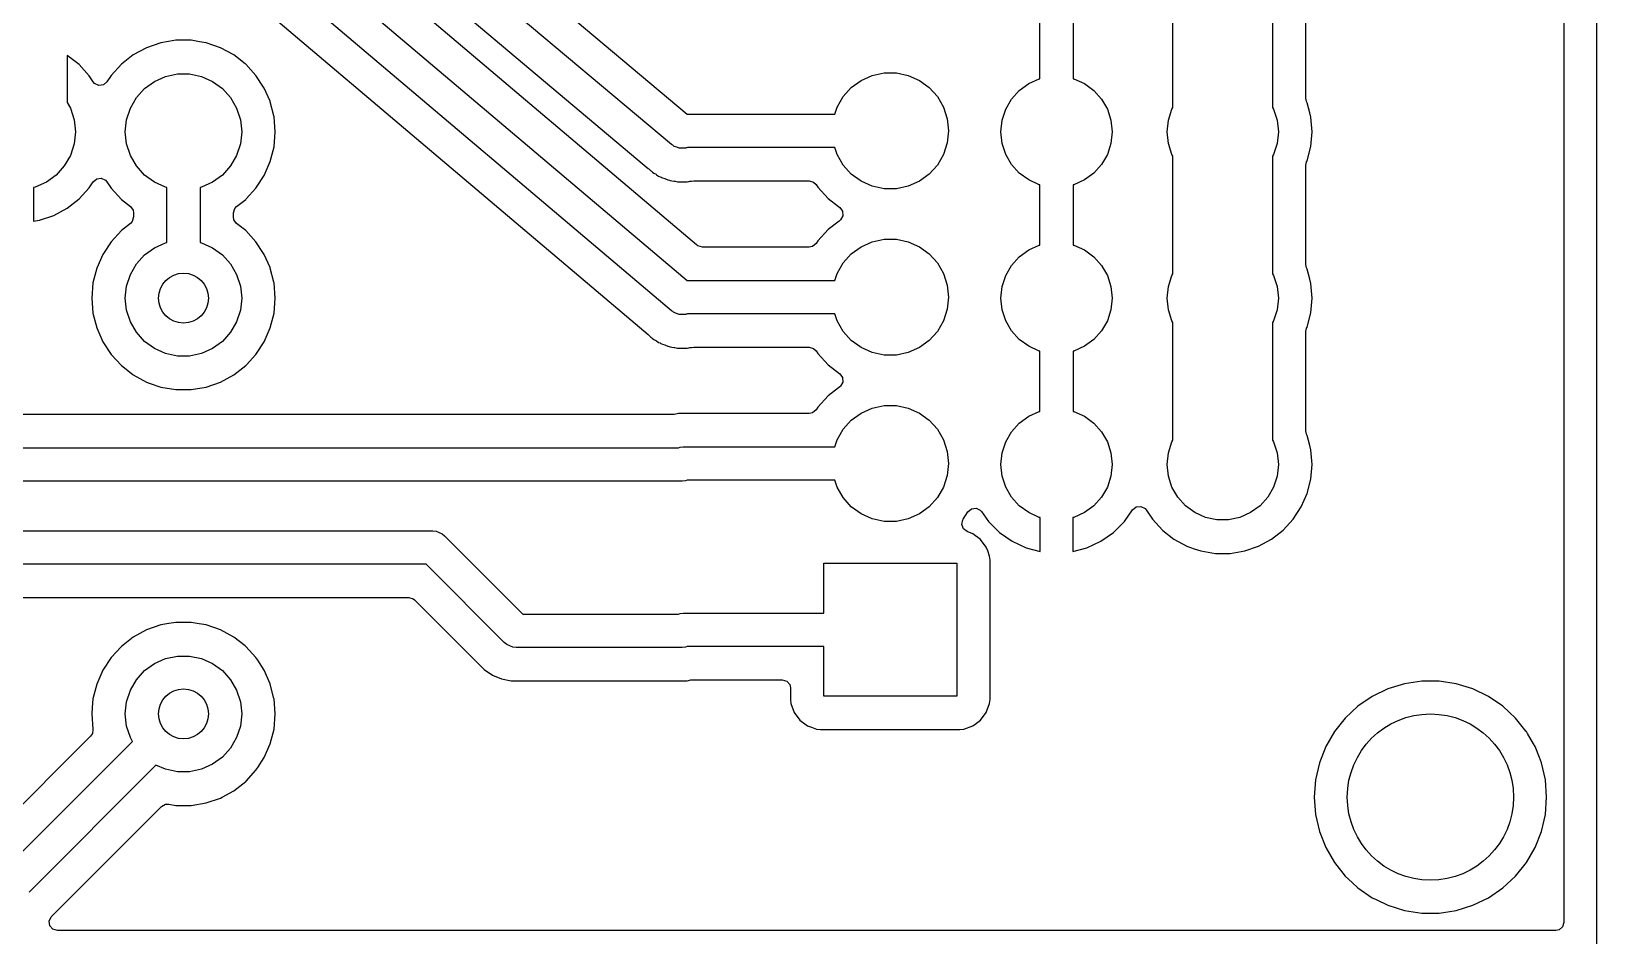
# Model space of a CAD drawing. Extents: x 118.1 to 188.6, y -116.2 to -61.6.
# Drawn here: x 164.68 to 188.59, y -92.29 to -78.48 of the extents above; entities that cross this region are included whole.
import ezdxf

# ---------------------------------------------------------------- set-up
doc = ezdxf.new("R2010")
doc.units = 0
doc.layers.add('BLACK', color=7, linetype='CONTINUOUS')

msp = doc.modelspace()

# ---------------------------------------------------------------- linework, layer by layer
at = {"layer": 'BLACK', "linetype": 'CONTINUOUS'}
for p, q in [((188.5925, -92.71), (188.5925, -61.595)), ((188.092, -62.2215), (188.092, -92.0835)), ((158.910871, -66.480511), (174.697167, -79.741)), ((174.459129, -80.204489), (158.654975, -66.929)), ((158.276569, -68.3861), (174.697815, -82.281)), ((174.458431, -82.7439), (158.019458, -68.834)), ((157.86842, -69.37231), (174.032963, -83.05)), ((161.038792, -69.5955), (174.041172, -80.5175)), ((174.839146, -81.734477), (161.093067, -70.103179)), ((182.118, -79.639135), (182.118, -77.840864)), ((183.642, -77.840864), (183.642, -79.639135)), ((184.1505, -79.498113), (184.1505, -77.981886)), ((180.086, -79.19976), (180.086, -78.280239)), ((180.594, -78.280239), (180.594, -79.19976)), ((166.658253, -78.650621), (166.439209, -78.725818)), ((166.65826, -78.650619), (166.658253, -78.650621)), ((166.772377, -78.631576), (166.65826, -78.650619)), ((166.8867, -78.6125), (166.772377, -78.631576)), ((167.1183, -78.6125), (166.8867, -78.6125)), ((167.248617, -78.634246), (167.1183, -78.6125)), ((167.346739, -78.650619), (167.248617, -78.634246)), ((167.346746, -78.650621), (167.346739, -78.650619)), ((167.56579, -78.725818), (167.346746, -78.650621)), ((165.224813, -78.84319), (165.2245, -78.84302)), ((165.2245, -78.84302), (165.2245, -79.561562)), ((165.224814, -78.843191), (165.224813, -78.84319)), ((165.406468, -78.984578), (165.224814, -78.843191)), ((166.235519, -78.83605), (166.052748, -78.978307)), ((166.23552, -78.836049), (166.235519, -78.83605)), ((166.439207, -78.725819), (166.23552, -78.836049)), ((166.439209, -78.725818), (166.439207, -78.725819)), ((167.565792, -78.725819), (167.56579, -78.725818)), ((167.769479, -78.836049), (167.565792, -78.725819)), ((167.76948, -78.83605), (167.769479, -78.836049)), ((167.944001, -78.971886), (167.76948, -78.83605)), ((165.406473, -78.984582), (165.406468, -78.984578)), ((165.562372, -79.153934), (165.406473, -78.984582)), ((165.621939, -79.245109), (165.562372, -79.153934)), ((165.895897, -79.148693), (165.832905, -79.24511)), ((166.052748, -78.978307), (165.895897, -79.148693)), ((166.727784, -79.164511), (166.909574, -79.12587)), ((166.909574, -79.12587), (167.095426, -79.12587)), ((167.095426, -79.12587), (167.277216, -79.164511)), ((167.952251, -78.978307), (167.944001, -78.971886)), ((168.109104, -79.148695), (167.952251, -78.978307)), ((168.225929, -79.32751), (168.109104, -79.148695)), ((177.3555, -79.225103), (177.525284, -79.149511)), ((177.525284, -79.149511), (177.707074, -79.11087)), ((177.707074, -79.11087), (177.892926, -79.11087)), ((177.892926, -79.11087), (178.074716, -79.149511)), ((178.074716, -79.149511), (178.2445, -79.225103)), ((165.644196, -79.270795), (165.621939, -79.245109)), ((165.708553, -79.300773), (165.644196, -79.270795)), ((165.778901, -79.291198), (165.708553, -79.300773)), ((165.832905, -79.24511), (165.778901, -79.291198)), ((166.283284, -79.487459), (166.407643, -79.349344)), ((166.407643, -79.349344), (166.558, -79.240103)), ((166.558, -79.240103), (166.727784, -79.164511)), ((167.277216, -79.164511), (167.447, -79.240103)), ((167.447, -79.240103), (167.597357, -79.349344)), ((167.597357, -79.349344), (167.721716, -79.487459)), ((168.235777, -79.342584), (168.225929, -79.32751)), ((168.324159, -79.544075), (168.235777, -79.342584)), ((177.080784, -79.472459), (177.205143, -79.334344)), ((177.205143, -79.334344), (177.3555, -79.225103)), ((178.2445, -79.225103), (178.394857, -79.334344)), ((178.394857, -79.334344), (178.519216, -79.472459)), ((179.652336, -79.510383), (179.771239, -79.378327)), ((179.771239, -79.378327), (179.915, -79.273878)), ((179.915, -79.273878), (180.077336, -79.201602)), ((180.077336, -79.201602), (180.086, -79.19976)), ((180.594, -79.19976), (180.602664, -79.201602)), ((180.602664, -79.201602), (180.765, -79.273878)), ((180.765, -79.273878), (180.908761, -79.378327)), ((180.908761, -79.378327), (181.027664, -79.510383)), ((165.2245, -79.561562), (165.274642, -79.648411)), ((166.190358, -79.648411), (166.283284, -79.487459)), ((167.721716, -79.487459), (167.814642, -79.648411)), ((168.328808, -79.554673), (168.324159, -79.544075)), ((168.328811, -79.55468), (168.328808, -79.554673)), ((168.382276, -79.76581), (168.328811, -79.55468)), ((176.952901, -79.741), (176.987858, -79.633411)), ((176.987858, -79.633411), (177.080784, -79.472459)), ((178.519216, -79.472459), (178.612142, -79.633411)), ((178.612142, -79.633411), (178.669573, -79.810167)), ((179.563486, -79.664274), (179.652336, -79.510383)), ((181.027664, -79.510383), (181.116514, -79.664274)), ((184.161112, -79.548725), (184.1505, -79.498113)), ((184.169294, -79.56738), (184.161112, -79.548725)), ((184.169297, -79.567387), (184.169294, -79.56738)), ((184.207894, -79.719805), (184.169297, -79.567387)), ((165.274642, -79.648411), (165.332073, -79.825167)), ((165.332073, -79.825167), (165.3515, -80.01)), ((166.1135, -80.01), (166.132927, -79.825167)), ((166.132927, -79.825167), (166.190358, -79.648411)), ((167.814642, -79.648411), (167.872073, -79.825167)), ((167.872073, -79.825167), (167.8915, -80.01)), ((168.385665, -79.779191), (168.382276, -79.76581)), ((168.40479, -80.01), (168.385665, -79.779191)), ((174.697167, -79.741), (176.952901, -79.741)), ((178.669573, -79.810167), (178.689, -79.995)), ((179.49, -80.01), (179.508575, -79.833275)), ((179.508575, -79.833275), (179.563486, -79.664274)), ((181.116514, -79.664274), (181.171425, -79.833275)), ((181.171425, -79.833275), (181.19, -80.01)), ((182.03, -80.01), (182.048575, -79.833275)), ((182.048575, -79.833275), (182.103486, -79.664274)), ((182.103486, -79.664274), (182.118, -79.639135)), ((183.642, -79.639135), (183.656514, -79.664274)), ((183.656514, -79.664274), (183.711425, -79.833275)), ((183.711425, -79.833275), (183.73, -80.01)), ((184.224564, -79.785632), (184.207894, -79.719805)), ((184.243156, -80.01), (184.224564, -79.785632)), ((165.3515, -80.01), (165.332073, -80.194833)), ((166.132927, -80.194833), (166.1135, -80.01)), ((167.8915, -80.01), (167.872073, -80.194833)), ((168.385665, -80.240809), (168.40479, -80.01)), ((178.689, -79.995), (178.669573, -80.179833)), ((179.508575, -80.186725), (179.49, -80.01)), ((181.19, -80.01), (181.171425, -80.186725)), ((182.048575, -80.186725), (182.03, -80.01)), ((183.73, -80.01), (183.711425, -80.186725)), ((184.224564, -80.234368), (184.243156, -80.01)), ((165.332073, -80.194833), (165.274642, -80.371589)), ((166.190358, -80.371589), (166.132927, -80.194833)), ((167.872073, -80.194833), (167.814642, -80.371589)), ((168.32881, -80.465323), (168.385665, -80.240809)), ((174.476749, -80.216556), (174.459129, -80.204489)), ((174.481386, -80.221193), (174.476749, -80.216556)), ((174.486785, -80.223429), (174.481386, -80.221193)), ((174.500211, -80.232624), (174.486785, -80.223429)), ((174.537156, -80.244293), (174.500211, -80.232624)), ((174.572947, -80.259119), (174.537156, -80.244293)), ((174.58409, -80.259119), (174.572947, -80.259119)), ((174.594715, -80.262475), (174.58409, -80.259119)), ((174.633311, -80.259119), (174.594715, -80.262475)), ((174.672053, -80.259119), (174.633311, -80.259119)), ((174.682346, -80.254855), (174.672053, -80.259119)), ((174.693447, -80.25389), (174.682346, -80.254855)), ((174.702853, -80.249), (174.693447, -80.25389)), ((176.952901, -80.249), (174.702853, -80.249)), ((176.987858, -80.356589), (176.952901, -80.249)), ((178.669573, -80.179833), (178.612142, -80.356589)), ((179.563486, -80.355726), (179.508575, -80.186725)), ((181.171425, -80.186725), (181.116514, -80.355726)), ((182.103486, -80.355726), (182.048575, -80.186725)), ((183.711425, -80.186725), (183.656514, -80.355726)), ((184.169296, -80.452616), (184.224564, -80.234368)), ((165.181716, -80.532541), (165.057357, -80.670656)), ((165.274642, -80.371589), (165.181716, -80.532541)), ((166.283284, -80.532541), (166.190358, -80.371589)), ((166.407643, -80.670656), (166.283284, -80.532541)), ((167.721716, -80.532541), (167.597357, -80.670656)), ((167.814642, -80.371589), (167.721716, -80.532541)), ((168.235777, -80.677416), (168.32881, -80.465323)), ((174.041172, -80.5175), (174.10255, -80.569057)), ((174.10255, -80.569057), (174.110592, -80.57643)), ((174.110592, -80.57643), (174.136435, -80.602273)), ((177.080784, -80.517541), (176.987858, -80.356589)), ((177.205143, -80.655656), (177.080784, -80.517541)), ((178.519216, -80.517541), (178.394857, -80.655656)), ((178.612142, -80.356589), (178.519216, -80.517541)), ((179.652336, -80.509617), (179.563486, -80.355726)), ((179.771239, -80.641673), (179.652336, -80.509617)), ((181.027664, -80.509617), (180.908761, -80.641673)), ((181.116514, -80.355726), (181.027664, -80.509617)), ((182.118, -80.380864), (182.103486, -80.355726)), ((182.118, -82.179135), (182.118, -80.380864)), ((183.656514, -80.355726), (183.642, -80.380864)), ((183.642, -80.380864), (183.642, -82.179135)), ((184.1505, -80.521886), (184.161114, -80.47127)), ((184.1505, -82.038113), (184.1505, -80.521886)), ((184.161114, -80.47127), (184.169294, -80.452622)), ((184.169294, -80.452622), (184.169296, -80.452616)), ((164.907, -80.779897), (164.737216, -80.855489)), ((165.057357, -80.670656), (164.907, -80.779897)), ((165.562368, -80.866069), (165.621938, -80.77489)), ((165.621938, -80.77489), (165.675942, -80.728802)), ((165.675942, -80.728802), (165.74629, -80.719226)), ((165.74629, -80.719226), (165.810647, -80.749203)), ((165.810647, -80.749203), (165.832905, -80.774889)), ((165.832905, -80.774889), (165.895897, -80.871306)), ((166.558, -80.779897), (166.407643, -80.670656)), ((166.727784, -80.855489), (166.558, -80.779897)), ((167.447, -80.779897), (167.277216, -80.855489)), ((167.597357, -80.670656), (167.447, -80.779897)), ((168.118904, -80.856304), (168.235777, -80.677416)), ((174.136435, -80.602273), (174.145004, -80.607998)), ((174.145004, -80.607998), (174.158347, -80.616914)), ((174.158347, -80.616914), (174.169388, -80.625201)), ((174.169388, -80.625201), (174.189568, -80.642152)), ((174.189568, -80.642152), (174.189572, -80.642156)), ((174.189572, -80.642156), (174.221607, -80.659752)), ((174.221607, -80.659752), (174.230944, -80.66542)), ((174.230944, -80.66542), (174.261321, -80.685718)), ((174.261321, -80.685718), (174.285672, -80.695804)), ((174.285672, -80.695804), (174.298108, -80.701773)), ((174.298108, -80.701773), (174.306807, -80.706552)), ((174.306807, -80.706552), (174.321211, -80.714465)), ((174.321211, -80.714465), (174.321216, -80.714467)), ((174.321216, -80.714467), (174.356064, -80.725474)), ((174.356064, -80.725474), (174.366312, -80.729207)), ((174.366312, -80.729207), (174.400087, -80.743197)), ((174.400087, -80.743197), (174.425943, -80.748339)), ((174.425943, -80.748339), (174.439294, -80.751765)), ((174.439294, -80.751765), (174.46444, -80.759708)), ((174.46444, -80.759708), (174.500757, -80.763704)), ((174.500757, -80.763704), (174.511556, -80.765368)), ((174.511556, -80.765368), (174.5474, -80.772499)), ((174.5474, -80.772499), (174.573749, -80.772499)), ((174.573749, -80.772499), (174.587532, -80.773255)), ((174.587532, -80.773255), (174.590956, -80.773631)), ((174.590956, -80.773631), (174.613738, -80.776139)), ((174.613738, -80.776139), (174.613741, -80.776138)), ((174.613741, -80.776138), (174.613744, -80.776139)), ((174.613744, -80.776139), (174.650146, -80.772973)), ((174.650146, -80.772973), (174.661063, -80.772499)), ((174.661063, -80.772499), (174.697595, -80.772499)), ((174.697595, -80.772499), (174.6976, -80.772499)), ((174.6976, -80.772499), (174.723455, -80.767355)), ((174.723455, -80.767355), (174.737094, -80.765411)), ((174.737094, -80.765411), (174.763372, -80.763127)), ((174.763372, -80.763127), (174.764302, -80.762856)), ((174.764302, -80.762856), (174.765474, -80.762516)), ((174.765474, -80.762516), (174.80067, -80.7575)), ((174.80067, -80.7575), (176.560656, -80.7575)), ((176.560656, -80.7575), (176.628777, -80.777502)), ((176.628777, -80.777502), (176.666139, -80.814584)), ((176.666139, -80.814584), (176.693397, -80.856306)), ((177.3555, -80.764897), (177.205143, -80.655656)), ((177.525284, -80.840489), (177.3555, -80.764897)), ((178.2445, -80.764897), (178.074716, -80.840489)), ((178.394857, -80.655656), (178.2445, -80.764897)), ((179.915, -80.746122), (179.771239, -80.641673)), ((180.077336, -80.818398), (179.915, -80.746122)), ((180.086, -80.820239), (180.077336, -80.818398)), ((180.086, -81.73976), (180.086, -80.820239)), ((180.602664, -80.818398), (180.594, -80.820239)), ((180.594, -80.820239), (180.594, -81.73976)), ((180.765, -80.746122), (180.602664, -80.818398)), ((180.908761, -80.641673), (180.765, -80.746122)), ((164.737216, -80.855489), (164.7125, -80.860742)), ((164.7125, -80.860742), (164.7125, -81.376486)), ((165.224814, -81.176808), (165.406468, -81.035421)), ((165.406468, -81.035421), (165.406473, -81.035417)), ((165.406473, -81.035417), (165.562368, -80.866069)), ((165.895897, -80.871306), (166.052748, -81.041692)), ((166.052748, -81.041692), (166.052752, -81.041695)), ((166.052752, -81.041695), (166.052755, -81.041698)), ((166.052755, -81.041698), (166.191392, -81.149604)), ((166.7485, -80.859892), (166.727784, -80.855489)), ((166.7485, -81.700107), (166.7485, -80.859892)), ((167.277216, -80.855489), (167.2565, -80.859892)), ((167.2565, -80.859892), (167.2565, -81.700107)), ((167.813605, -81.149605), (167.952245, -81.041698)), ((167.952245, -81.041698), (167.958024, -81.035421)), ((167.958024, -81.035421), (168.109104, -80.871304)), ((168.109104, -80.871304), (168.118904, -80.856304)), ((176.693397, -80.856306), (176.850248, -81.026692)), ((176.850248, -81.026692), (176.850253, -81.026696)), ((176.850253, -81.026696), (176.850255, -81.026698)), ((176.850255, -81.026698), (177.008162, -81.149602)), ((177.707074, -80.87913), (177.525284, -80.840489)), ((177.892926, -80.87913), (177.707074, -80.87913)), ((178.074716, -80.840489), (177.892926, -80.87913)), ((164.804652, -81.361109), (165.022364, -81.286369)), ((165.022364, -81.286369), (165.022366, -81.286368)), ((165.022366, -81.286368), (165.224813, -81.176809)), ((165.224813, -81.176809), (165.224814, -81.176808)), ((166.191392, -81.149604), (166.232862, -81.207227)), ((166.24, -81.310965), (166.219998, -81.379086)), ((166.232862, -81.207227), (166.24, -81.249034)), ((166.24, -81.249034), (166.24, -81.310965)), ((167.765, -81.249034), (167.785002, -81.180913)), ((167.765, -81.310965), (167.765, -81.249034)), ((167.772138, -81.352771), (167.765, -81.310965)), ((167.785002, -81.180913), (167.813605, -81.149605)), ((177.008162, -81.149602), (177.028675, -81.165568)), ((177.028675, -81.165568), (177.070146, -81.223194)), ((177.073879, -81.294092), (177.03869, -81.355754)), ((177.070146, -81.223194), (177.073879, -81.294092)), ((164.7125, -81.376486), (164.804645, -81.361111)), ((164.804645, -81.361111), (164.804652, -81.361109)), ((166.052749, -81.518306), (165.895895, -81.688695)), ((166.052754, -81.518301), (166.052749, -81.518306)), ((166.191391, -81.410396), (166.052754, -81.518301)), ((166.219998, -81.379086), (166.191391, -81.410396)), ((167.813609, -81.410396), (167.772138, -81.352771)), ((167.952245, -81.518301), (167.813609, -81.410396)), ((167.95225, -81.518306), (167.952245, -81.518301)), ((168.109104, -81.688695), (167.95225, -81.518306)), ((176.850248, -81.503307), (176.693397, -81.673693)), ((177.017091, -81.373448), (176.850248, -81.503307)), ((177.028676, -81.36443), (177.017091, -81.373448)), ((177.03869, -81.355754), (177.028676, -81.36443)), ((165.895895, -81.688695), (165.769222, -81.882584)), ((166.407643, -81.889344), (166.558, -81.780103)), ((166.558, -81.780103), (166.727784, -81.704511)), ((166.727784, -81.704511), (166.7485, -81.700107)), ((167.2565, -81.700107), (167.277216, -81.704511)), ((167.277216, -81.704511), (167.447, -81.780103)), ((167.447, -81.780103), (167.597357, -81.889344)), ((168.225929, -81.86751), (168.109104, -81.688695)), ((174.848849, -81.742687), (174.839146, -81.734477)), ((174.862117, -81.752498), (174.848849, -81.742687)), ((174.930238, -81.7725), (174.862117, -81.752498)), ((176.560656, -81.7725), (174.930238, -81.7725)), ((176.612135, -81.761504), (176.560656, -81.7725)), ((176.666139, -81.715416), (176.612135, -81.761504)), ((176.693397, -81.673693), (176.666139, -81.715416)), ((177.205143, -81.874344), (177.3555, -81.765103)), ((177.3555, -81.765103), (177.525284, -81.689511)), ((177.525284, -81.689511), (177.707074, -81.65087)), ((177.707074, -81.65087), (177.892926, -81.65087)), ((177.892926, -81.65087), (178.074716, -81.689511)), ((178.074716, -81.689511), (178.2445, -81.765103)), ((178.2445, -81.765103), (178.394857, -81.874344)), ((179.915, -81.813878), (180.077336, -81.741602)), ((180.077336, -81.741602), (180.086, -81.73976)), ((180.594, -81.73976), (180.602664, -81.741602)), ((180.602664, -81.741602), (180.765, -81.813878)), ((165.769222, -81.882584), (165.676191, -82.094673)), ((166.190358, -82.188411), (166.283284, -82.027459)), ((166.283284, -82.027459), (166.407643, -81.889344)), ((167.597357, -81.889344), (167.721716, -82.027459)), ((167.721716, -82.027459), (167.814642, -82.188411)), ((168.235777, -81.882584), (168.225929, -81.86751)), ((168.324159, -82.084075), (168.235777, -81.882584)), ((176.987858, -82.173411), (177.080784, -82.012459)), ((177.080784, -82.012459), (177.205143, -81.874344)), ((178.394857, -81.874344), (178.519216, -82.012459)), ((178.519216, -82.012459), (178.612142, -82.173411)), ((179.652336, -82.050383), (179.771239, -81.918327)), ((179.771239, -81.918327), (179.915, -81.813878)), ((180.765, -81.813878), (180.908761, -81.918327)), ((180.908761, -81.918327), (181.027664, -82.050383)), ((165.676188, -82.09468), (165.619337, -82.319178)), ((165.676191, -82.094673), (165.676188, -82.09468)), ((166.132927, -82.365167), (166.190358, -82.188411)), ((167.814642, -82.188411), (167.872073, -82.365167)), ((168.328808, -82.094673), (168.324159, -82.084075)), ((168.328811, -82.09468), (168.328808, -82.094673)), ((168.382276, -82.30581), (168.328811, -82.09468)), ((176.952901, -82.281), (176.987858, -82.173411)), ((178.612142, -82.173411), (178.669573, -82.350167)), ((179.508575, -82.373275), (179.563486, -82.204274)), ((179.563486, -82.204274), (179.652336, -82.050383)), ((181.027664, -82.050383), (181.116514, -82.204274)), ((181.116514, -82.204274), (181.171425, -82.373275)), ((182.048575, -82.373275), (182.103486, -82.204274)), ((182.103486, -82.204274), (182.118, -82.179135)), ((183.642, -82.179135), (183.656514, -82.204274)), ((183.656514, -82.204274), (183.711425, -82.373275)), ((184.161112, -82.088725), (184.1505, -82.038113)), ((184.169294, -82.10738), (184.161112, -82.088725)), ((184.169297, -82.107387), (184.169294, -82.10738)), ((184.207894, -82.259805), (184.169297, -82.107387)), ((184.224564, -82.325632), (184.207894, -82.259805)), ((165.619335, -82.319187), (165.60021, -82.55)), ((165.619337, -82.319178), (165.619335, -82.319187)), ((166.1135, -82.55), (166.132927, -82.365167)), ((167.872073, -82.365167), (167.8915, -82.55)), ((168.385665, -82.319191), (168.382276, -82.30581)), ((168.40479, -82.55), (168.385665, -82.319191)), ((174.697815, -82.281), (176.952901, -82.281)), ((178.669573, -82.350167), (178.689, -82.535)), ((179.49, -82.55), (179.508575, -82.373275)), ((181.171425, -82.373275), (181.19, -82.55)), ((182.03, -82.55), (182.048575, -82.373275)), ((183.711425, -82.373275), (183.73, -82.55)), ((184.243156, -82.55), (184.224564, -82.325632)), ((165.60021, -82.55), (165.619335, -82.780812)), ((166.132927, -82.734833), (166.1135, -82.55)), ((166.190358, -82.911589), (166.132927, -82.734833)), ((167.872073, -82.734833), (167.814642, -82.911589)), ((167.8915, -82.55), (167.872073, -82.734833)), ((168.385665, -82.780809), (168.40479, -82.55)), ((174.476704, -82.756511), (174.458431, -82.7439)), ((178.669573, -82.719833), (178.612142, -82.896589)), ((178.689, -82.535), (178.669573, -82.719833)), ((179.508575, -82.726725), (179.49, -82.55)), ((179.563486, -82.895726), (179.508575, -82.726725)), ((181.171425, -82.726725), (181.116514, -82.895726)), ((181.19, -82.55), (181.171425, -82.726725)), ((182.048575, -82.726725), (182.03, -82.55)), ((182.103486, -82.895726), (182.048575, -82.726725)), ((183.711425, -82.726725), (183.656514, -82.895726)), ((183.73, -82.55), (183.711425, -82.726725)), ((184.224564, -82.774368), (184.243156, -82.55)), ((165.619335, -82.780812), (165.619337, -82.780821)), ((165.619337, -82.780821), (165.676188, -83.005319)), ((166.283284, -83.072541), (166.190358, -82.911589)), ((167.814642, -82.911589), (167.721716, -83.072541)), ((168.32881, -83.005323), (168.385665, -82.780809)), ((174.481386, -82.761193), (174.476704, -82.756511)), ((174.486643, -82.76337), (174.481386, -82.761193)), ((174.499412, -82.772183), (174.486643, -82.76337)), ((174.536743, -82.784123), (174.499412, -82.772183)), ((174.572947, -82.799119), (174.536743, -82.784123)), ((174.58363, -82.799119), (174.572947, -82.799119)), ((174.593807, -82.802374), (174.58363, -82.799119)), ((174.632868, -82.799119), (174.593807, -82.802374)), ((174.672053, -82.799119), (174.632868, -82.799119)), ((174.681921, -82.795031), (174.672053, -82.799119)), ((174.69257, -82.794144), (174.681921, -82.795031)), ((174.702552, -82.789), (174.69257, -82.794144)), ((176.952901, -82.789), (174.702552, -82.789)), ((176.987858, -82.896589), (176.952901, -82.789)), ((177.080784, -83.057541), (176.987858, -82.896589)), ((178.612142, -82.896589), (178.519216, -83.057541)), ((179.652336, -83.049617), (179.563486, -82.895726)), ((181.116514, -82.895726), (181.027664, -83.049617)), ((182.118, -82.920864), (182.103486, -82.895726)), ((182.118, -84.719135), (182.118, -82.920864)), ((183.656514, -82.895726), (183.642, -82.920864)), ((183.642, -82.920864), (183.642, -84.719135)), ((184.169296, -82.992616), (184.224564, -82.774368)), ((165.676188, -83.005319), (165.676191, -83.005326)), ((165.676191, -83.005326), (165.769222, -83.217415)), ((165.769222, -83.217415), (165.895895, -83.411304)), ((166.407643, -83.210656), (166.283284, -83.072541)), ((166.558, -83.319897), (166.407643, -83.210656)), ((167.597357, -83.210656), (167.447, -83.319897)), ((167.721716, -83.072541), (167.597357, -83.210656)), ((168.118904, -83.396304), (168.235777, -83.217416)), ((168.235777, -83.217416), (168.32881, -83.005323)), ((174.032963, -83.05), (174.101765, -83.108217)), ((174.101765, -83.108217), (174.10946, -83.115298)), ((174.10946, -83.115298), (174.136435, -83.142273)), ((174.136435, -83.142273), (174.141194, -83.145453)), ((174.141194, -83.145453), (174.157009, -83.156019)), ((174.157009, -83.156019), (174.168404, -83.164603)), ((174.168404, -83.164603), (174.1873, -83.180593)), ((174.1873, -83.180593), (174.187301, -83.180594)), ((174.187301, -83.180594), (174.220672, -83.199081)), ((174.220672, -83.199081), (174.229615, -83.204533)), ((174.229615, -83.204533), (174.261319, -83.225717)), ((177.205143, -83.195656), (177.080784, -83.057541)), ((177.3555, -83.304897), (177.205143, -83.195656)), ((178.394857, -83.195656), (178.2445, -83.304897)), ((178.519216, -83.057541), (178.394857, -83.195656)), ((179.771239, -83.181673), (179.652336, -83.049617)), ((179.915, -83.286122), (179.771239, -83.181673)), ((180.908761, -83.181673), (180.765, -83.286122)), ((181.027664, -83.049617), (180.908761, -83.181673)), ((184.1505, -83.061886), (184.161114, -83.01127)), ((184.1505, -84.578113), (184.1505, -83.061886)), ((184.161114, -83.01127), (184.169294, -82.992622)), ((184.169294, -82.992622), (184.169296, -82.992616)), ((165.895895, -83.411304), (166.052748, -83.581692)), ((166.727784, -83.395489), (166.558, -83.319897)), ((166.909574, -83.43413), (166.727784, -83.395489)), ((167.095426, -83.43413), (166.909574, -83.43413)), ((167.277216, -83.395489), (167.095426, -83.43413)), ((167.447, -83.319897), (167.277216, -83.395489)), ((167.966054, -83.566698), (168.109104, -83.411304)), ((168.109104, -83.411304), (168.118904, -83.396304)), ((174.261319, -83.225717), (174.26132, -83.225717)), ((174.26132, -83.225717), (174.261321, -83.225718)), ((174.261321, -83.225718), (174.284191, -83.235191)), ((174.284191, -83.235191), (174.297014, -83.241373)), ((174.297014, -83.241373), (174.318684, -83.253379)), ((174.318684, -83.253379), (174.355027, -83.265002)), ((174.355027, -83.265002), (174.364841, -83.268597)), ((174.364841, -83.268597), (174.400087, -83.283197)), ((174.400087, -83.283197), (174.424363, -83.288025)), ((174.424363, -83.288025), (174.438163, -83.291593)), ((174.438163, -83.291593), (174.461734, -83.299132)), ((174.461734, -83.299132), (174.461736, -83.299132)), ((174.461736, -83.299132), (174.461745, -83.299135)), ((174.461745, -83.299135), (174.499663, -83.303446)), ((174.499663, -83.303446), (174.509975, -83.305054)), ((174.509975, -83.305054), (174.5474, -83.312499)), ((174.5474, -83.312499), (174.572155, -83.312499)), ((174.572155, -83.312499), (174.586387, -83.313305)), ((174.586387, -83.313305), (174.61098, -83.316101)), ((174.61098, -83.316101), (174.610981, -83.316102)), ((174.610981, -83.316102), (174.610981, -83.316101)), ((174.610981, -83.316101), (174.610982, -83.316102)), ((174.610982, -83.316102), (174.648999, -83.312934)), ((174.648999, -83.312934), (174.659462, -83.312499)), ((174.659462, -83.312499), (174.697598, -83.312499)), ((174.697598, -83.312499), (174.6976, -83.312499)), ((174.6976, -83.312499), (174.721875, -83.307669)), ((174.721875, -83.307669), (174.73599, -83.305684)), ((174.73599, -83.305684), (174.760663, -83.303629)), ((174.760663, -83.303629), (174.760666, -83.303628)), ((174.760666, -83.303628), (174.760667, -83.303628)), ((174.760667, -83.303628), (174.764982, -83.30239)), ((174.764982, -83.30239), (174.799743, -83.2975)), ((174.799743, -83.2975), (176.560656, -83.2975)), ((176.560656, -83.2975), (176.628777, -83.317502)), ((176.628777, -83.317502), (176.666139, -83.354584)), ((176.666139, -83.354584), (176.693397, -83.396306)), ((176.693397, -83.396306), (176.850248, -83.566692)), ((177.525284, -83.380489), (177.3555, -83.304897)), ((177.707074, -83.41913), (177.525284, -83.380489)), ((177.892926, -83.41913), (177.707074, -83.41913)), ((178.074716, -83.380489), (177.892926, -83.41913)), ((178.2445, -83.304897), (178.074716, -83.380489)), ((180.077336, -83.358398), (179.915, -83.286122)), ((180.086, -83.360239), (180.077336, -83.358398)), ((180.086, -84.27976), (180.086, -83.360239)), ((180.602664, -83.358398), (180.594, -83.360239)), ((180.594, -83.360239), (180.594, -84.27976)), ((180.765, -83.286122), (180.602664, -83.358398)), ((166.052748, -83.581692), (166.052753, -83.581696)), ((166.052753, -83.581696), (166.052755, -83.581698)), ((166.052755, -83.581698), (166.226316, -83.716786)), ((167.76948, -83.72395), (167.952245, -83.581698)), ((167.952245, -83.581698), (167.966054, -83.566698)), ((176.850248, -83.566692), (176.850253, -83.566696)), ((176.850253, -83.566696), (176.850255, -83.566698)), ((176.850255, -83.566698), (177.028675, -83.705568)), ((166.226316, -83.716786), (166.235519, -83.723949)), ((166.235519, -83.723949), (166.23552, -83.72395)), ((166.23552, -83.72395), (166.439207, -83.83418)), ((166.439207, -83.83418), (166.439209, -83.834181)), ((166.439209, -83.834181), (166.475988, -83.846807)), ((166.475988, -83.846807), (166.658258, -83.90938)), ((166.658258, -83.90938), (166.8867, -83.9475)), ((167.1183, -83.9475), (167.346742, -83.90938)), ((167.346742, -83.90938), (167.565793, -83.83418)), ((167.565793, -83.83418), (167.76948, -83.72395)), ((177.008524, -83.920116), (176.850248, -84.043307)), ((177.028676, -83.90443), (177.008524, -83.920116)), ((177.028675, -83.705568), (177.070146, -83.763194)), ((177.03869, -83.895754), (177.028676, -83.90443)), ((177.073879, -83.834092), (177.03869, -83.895754)), ((177.070146, -83.763194), (177.073879, -83.834092)), ((166.8867, -83.9475), (166.886704, -83.9475)), ((166.886704, -83.9475), (167.118296, -83.9475)), ((167.118296, -83.9475), (167.1183, -83.9475)), ((176.850248, -84.043307), (176.693397, -84.213693)), ((174.474581, -84.3275), (161.020528, -84.3275)), ((174.499162, -84.325079), (174.474581, -84.3275)), ((174.562399, -84.3125), (174.499162, -84.325079)), ((176.560656, -84.3125), (174.562399, -84.3125)), ((176.612135, -84.301504), (176.560656, -84.3125)), ((176.666139, -84.255416), (176.612135, -84.301504)), ((176.693397, -84.213693), (176.666139, -84.255416)), ((177.080784, -84.552459), (177.205143, -84.414344)), ((177.205143, -84.414344), (177.3555, -84.305103)), ((177.3555, -84.305103), (177.525284, -84.229511)), ((177.525284, -84.229511), (177.707074, -84.19087)), ((177.707074, -84.19087), (177.892926, -84.19087)), ((177.892926, -84.19087), (178.074716, -84.229511)), ((178.074716, -84.229511), (178.2445, -84.305103)), ((178.2445, -84.305103), (178.394857, -84.414344)), ((178.394857, -84.414344), (178.519216, -84.552459)), ((179.771239, -84.458327), (179.915, -84.353878)), ((179.915, -84.353878), (180.077336, -84.281602)), ((180.077336, -84.281602), (180.086, -84.27976)), ((180.594, -84.27976), (180.602664, -84.281602)), ((180.602664, -84.281602), (180.765, -84.353878)), ((180.765, -84.353878), (180.908761, -84.458327)), ((176.987858, -84.713411), (177.080784, -84.552459)), ((178.519216, -84.552459), (178.612142, -84.713411)), ((179.563486, -84.744274), (179.652336, -84.590383)), ((179.652336, -84.590383), (179.771239, -84.458327)), ((180.908761, -84.458327), (181.027664, -84.590383)), ((181.027664, -84.590383), (181.116514, -84.744274)), ((184.161112, -84.628725), (184.1505, -84.578113)), ((184.169294, -84.64738), (184.161112, -84.628725)), ((184.169297, -84.647387), (184.169294, -84.64738)), ((184.207894, -84.799805), (184.169297, -84.647387)), ((160.75771, -84.836), (174.563517, -84.836)), ((174.563517, -84.836), (174.587947, -84.825881)), ((174.587947, -84.825881), (174.6375, -84.821)), ((174.6375, -84.821), (176.952901, -84.821)), ((176.952901, -84.821), (176.987858, -84.713411)), ((178.612142, -84.713411), (178.669573, -84.890167)), ((178.669573, -84.890167), (178.689, -85.075)), ((179.508575, -84.913275), (179.563486, -84.744274)), ((181.116514, -84.744274), (181.171425, -84.913275)), ((182.048575, -84.913275), (182.103486, -84.744274)), ((182.103486, -84.744274), (182.118, -84.719135)), ((183.642, -84.719135), (183.656514, -84.744274)), ((183.656514, -84.744274), (183.711425, -84.913275)), ((184.224564, -84.865632), (184.207894, -84.799805)), ((184.243156, -85.09), (184.224564, -84.865632)), ((178.689, -85.075), (178.669573, -85.259833)), ((179.49, -85.09), (179.508575, -84.913275)), ((179.508575, -85.266725), (179.49, -85.09)), ((181.171425, -84.913275), (181.19, -85.09)), ((181.19, -85.09), (181.171425, -85.266725)), ((182.03, -85.09), (182.048575, -84.913275)), ((182.048575, -85.266725), (182.03, -85.09)), ((183.711425, -84.913275), (183.73, -85.09)), ((183.73, -85.09), (183.711425, -85.266725)), ((184.224564, -85.314368), (184.243156, -85.09)), ((174.6225, -85.344), (160.6525, -85.344)), ((174.672053, -85.339119), (174.6225, -85.344)), ((174.696483, -85.329), (174.672053, -85.339119)), ((176.952901, -85.329), (174.696483, -85.329)), ((176.987858, -85.436589), (176.952901, -85.329)), ((178.669573, -85.259833), (178.612142, -85.436589)), ((179.563486, -85.435726), (179.508575, -85.266725)), ((181.171425, -85.266725), (181.116514, -85.435726)), ((182.103486, -85.435726), (182.048575, -85.266725)), ((183.711425, -85.266725), (183.656514, -85.435726)), ((184.169296, -85.532616), (184.224564, -85.314368)), ((177.080784, -85.597541), (176.987858, -85.436589)), ((177.205143, -85.735656), (177.080784, -85.597541)), ((178.519216, -85.597541), (178.394857, -85.735656)), ((178.612142, -85.436589), (178.519216, -85.597541)), ((179.652336, -85.589617), (179.563486, -85.435726)), ((179.771239, -85.721673), (179.652336, -85.589617)), ((181.027664, -85.589617), (180.908761, -85.721673)), ((181.116514, -85.435726), (181.027664, -85.589617)), ((182.192336, -85.589617), (182.103486, -85.435726)), ((182.311239, -85.721673), (182.192336, -85.589617)), ((183.567664, -85.589617), (183.448761, -85.721673)), ((183.656514, -85.435726), (183.567664, -85.589617)), ((184.07886, -85.738791), (184.169296, -85.532616)), ((177.3555, -85.844897), (177.205143, -85.735656)), ((177.525284, -85.920489), (177.3555, -85.844897)), ((178.2445, -85.844897), (178.074716, -85.920489)), ((178.394857, -85.735656), (178.2445, -85.844897)), ((178.912509, -85.927265), (178.987162, -85.813)), ((178.987162, -85.813), (179.041163, -85.766913)), ((179.041163, -85.766913), (179.111511, -85.757338)), ((179.111511, -85.757338), (179.175868, -85.787315)), ((179.175868, -85.787315), (179.195856, -85.809646)), ((179.195856, -85.809646), (179.30189, -85.961078)), ((179.915, -85.826122), (179.771239, -85.721673)), ((180.077336, -85.898398), (179.915, -85.826122)), ((180.765, -85.826122), (180.602664, -85.898398)), ((180.908761, -85.721673), (180.765, -85.826122)), ((181.378109, -85.961078), (181.503173, -85.78247)), ((181.503173, -85.78247), (181.55863, -85.738142)), ((181.55863, -85.738142), (181.629249, -85.730833)), ((181.629249, -85.730833), (181.69261, -85.762864)), ((181.69261, -85.762864), (181.711869, -85.785826)), ((181.711869, -85.785826), (181.804275, -85.927265)), ((182.455, -85.826122), (182.311239, -85.721673)), ((182.617336, -85.898398), (182.455, -85.826122)), ((183.305, -85.826122), (183.142664, -85.898398)), ((183.448761, -85.721673), (183.305, -85.826122)), ((183.955722, -85.927268), (184.07886, -85.738791)), ((177.707074, -85.95913), (177.525284, -85.920489)), ((177.892926, -85.95913), (177.707074, -85.95913)), ((178.074716, -85.920489), (177.892926, -85.95913)), ((178.891808, -86.005941), (178.9069, -85.936567)), ((178.916618, -86.072461), (178.891808, -86.005941)), ((178.9069, -85.936567), (178.912004, -85.928038)), ((178.912004, -85.928038), (178.912509, -85.927265)), ((178.973454, -86.115008), (178.916618, -86.072461)), ((179.30189, -85.961078), (179.301893, -85.961082)), ((179.301893, -85.961082), (179.468917, -86.128106)), ((180.09, -85.901089), (180.077336, -85.898398)), ((180.09, -86.420635), (180.09, -85.901089)), ((180.602664, -85.898398), (180.59, -85.901089)), ((180.59, -85.901089), (180.59, -86.420634)), ((181.211082, -86.128106), (181.378106, -85.961082)), ((181.378106, -85.961082), (181.378109, -85.961078)), ((181.804275, -85.927265), (181.804279, -85.92727)), ((181.804279, -85.92727), (181.956762, -86.092908)), ((181.956762, -86.092908), (181.962034, -86.097011)), ((182.791151, -85.935344), (182.617336, -85.898398)), ((182.968849, -85.935344), (182.791151, -85.935344)), ((183.142664, -85.898398), (182.968849, -85.935344)), ((183.625576, -86.231189), (183.80324, -86.092906)), ((183.80324, -86.092906), (183.955722, -85.927268)), ((159.48771, -86.106), (170.8125, -86.106)), ((170.8125, -86.106), (170.862053, -86.110881)), ((170.862053, -86.110881), (170.953615, -86.148807)), ((170.953615, -86.148807), (170.953619, -86.148811)), ((170.953619, -86.148811), (170.992105, -86.180395)), ((170.992105, -86.180395), (172.18771, -87.376)), ((179.062202, -86.14811), (178.973454, -86.115008)), ((179.062207, -86.148112), (179.062202, -86.14811)), ((179.179261, -86.235738), (179.062207, -86.148112)), ((179.266887, -86.352792), (179.179261, -86.235738)), ((179.468917, -86.128106), (179.468926, -86.128113)), ((179.468926, -86.128113), (179.66242, -86.263599)), ((179.66242, -86.263599), (179.662422, -86.2636)), ((179.662422, -86.2636), (179.876506, -86.363429)), ((180.803493, -86.363429), (181.017577, -86.2636)), ((181.017577, -86.2636), (181.017579, -86.263599)), ((181.017579, -86.263599), (181.211073, -86.128113)), ((181.211073, -86.128113), (181.211082, -86.128106)), ((181.962034, -86.097011), (182.134424, -86.231189)), ((182.134424, -86.231189), (182.332426, -86.338342)), ((183.427574, -86.338342), (183.625576, -86.231189)), ((179.266888, -86.352794), (179.266887, -86.352792)), ((179.266889, -86.352796), (179.266888, -86.352794)), ((179.288763, -86.411442), (179.266889, -86.352796)), ((179.317988, -86.489795), (179.288763, -86.411442)), ((179.31799, -86.489803), (179.317988, -86.489795)), ((179.324499, -86.55035), (179.31799, -86.489803)), ((179.3245, -86.550362), (179.324499, -86.55035)), ((179.3245, -88.679638), (179.3245, -86.550362)), ((179.876506, -86.363429), (179.87651, -86.363431)), ((179.87651, -86.363431), (180.09, -86.420635)), ((180.59, -86.420634), (180.803489, -86.363431)), ((180.803489, -86.363431), (180.803493, -86.363429)), ((182.332426, -86.338342), (182.332427, -86.338342)), ((182.332427, -86.338342), (182.332428, -86.338343)), ((182.332428, -86.338343), (182.444227, -86.376723)), ((182.444227, -86.376723), (182.545365, -86.411444)), ((182.545365, -86.411444), (182.767431, -86.4485)), ((182.767431, -86.4485), (182.767435, -86.4485)), ((182.767435, -86.4485), (182.992565, -86.4485)), ((182.992565, -86.4485), (182.992569, -86.4485)), ((182.992569, -86.4485), (183.214635, -86.411444)), ((183.214635, -86.411444), (183.427574, -86.338342)), ((170.70729, -86.614), (159.3825, -86.614)), ((171.902895, -87.809605), (170.70729, -86.614)), ((176.784, -87.361), (176.784, -86.599)), ((176.784, -86.599), (178.816, -86.599)), ((178.816, -86.599), (178.816, -88.631)), ((159.3074, -87.1225), (170.444472, -87.1225)), ((170.444472, -87.1225), (170.512593, -87.142502)), ((170.512593, -87.142502), (170.533562, -87.1594)), ((170.533562, -87.1594), (171.490228, -88.116065)), ((166.780102, -87.520288), (166.65826, -87.540619)), ((166.8867, -87.5025), (166.780102, -87.520288)), ((167.1183, -87.5025), (166.8867, -87.5025)), ((167.240791, -87.52294), (167.1183, -87.5025)), ((167.346739, -87.540619), (167.240791, -87.52294)), ((172.18771, -87.376), (174.563517, -87.376)), ((174.563517, -87.376), (174.587947, -87.365881)), ((174.587947, -87.365881), (174.6375, -87.361)), ((174.6375, -87.361), (176.784, -87.361)), ((166.235519, -87.72605), (166.052748, -87.868307)), ((166.23552, -87.726049), (166.235519, -87.72605)), ((166.439207, -87.615819), (166.23552, -87.726049)), ((166.439209, -87.615818), (166.439207, -87.615819)), ((166.658253, -87.540621), (166.439209, -87.615818)), ((166.65826, -87.540619), (166.658253, -87.540621)), ((167.346746, -87.540621), (167.346739, -87.540619)), ((167.56579, -87.615818), (167.346746, -87.540621)), ((167.565792, -87.615819), (167.56579, -87.615818)), ((167.769479, -87.726049), (167.565792, -87.615819)), ((167.76948, -87.72605), (167.769479, -87.726049)), ((167.942494, -87.860713), (167.76948, -87.72605)), ((166.052748, -87.868307), (165.895895, -88.038695)), ((167.952251, -87.868307), (167.942494, -87.860713)), ((168.109104, -88.038695), (167.952251, -87.868307)), ((171.941385, -87.841193), (171.902895, -87.809605)), ((172.032947, -87.879119), (171.941385, -87.841193)), ((172.0825, -87.884), (172.032947, -87.879119)), ((174.6225, -87.884), (172.0825, -87.884)), ((174.672053, -87.879119), (174.6225, -87.884)), ((174.696483, -87.869), (174.672053, -87.879119)), ((176.784, -87.869), (174.696483, -87.869)), ((176.784, -88.631), (176.784, -87.869)), ((165.769222, -88.232584), (165.676191, -88.444673)), ((165.895895, -88.038695), (165.769222, -88.232584)), ((166.283284, -88.377459), (166.407643, -88.239344)), ((166.407643, -88.239344), (166.558, -88.130103)), ((166.558, -88.130103), (166.727784, -88.054511)), ((166.727784, -88.054511), (166.909574, -88.01587)), ((166.909574, -88.01587), (167.095426, -88.01587)), ((167.095426, -88.01587), (167.277216, -88.054511)), ((167.277216, -88.054511), (167.447, -88.130103)), ((167.447, -88.130103), (167.597357, -88.239344)), ((167.597357, -88.239344), (167.721716, -88.377459)), ((168.136361, -88.080416), (168.109104, -88.038695)), ((168.235777, -88.232584), (168.136361, -88.080416)), ((168.326342, -88.439052), (168.235777, -88.232584)), ((171.490228, -88.116065), (171.596435, -88.222272)), ((171.596435, -88.222272), (171.721321, -88.305718)), ((165.676188, -88.44468), (165.619337, -88.669178)), ((165.676191, -88.444673), (165.676188, -88.44468)), ((166.190358, -88.538411), (166.283284, -88.377459)), ((167.721716, -88.377459), (167.814642, -88.538411)), ((168.328808, -88.444673), (168.326342, -88.439052)), ((168.328811, -88.44468), (168.328808, -88.444673)), ((168.383962, -88.662468), (168.328811, -88.44468)), ((171.721321, -88.305718), (171.860087, -88.363197)), ((171.860087, -88.363197), (172.0074, -88.3925)), ((172.0074, -88.3925), (174.697595, -88.3925)), ((174.697595, -88.3925), (174.6976, -88.3925)), ((174.6976, -88.3925), (174.751681, -88.381742)), ((174.751681, -88.381742), (174.760838, -88.379921)), ((174.760838, -88.379921), (174.785419, -88.3775)), ((174.785419, -88.3775), (176.1495, -88.3775)), ((176.1495, -88.3775), (176.217621, -88.397502)), ((176.217621, -88.397502), (176.264114, -88.451158)), ((176.264114, -88.451158), (176.2755, -88.5035)), ((185.657411, -88.439052), (185.403858, -88.517262)), ((185.65742, -88.43905), (185.657411, -88.439052)), ((185.657422, -88.43905), (185.65742, -88.43905)), ((185.919819, -88.3995), (185.657422, -88.43905)), ((186.185181, -88.3995), (185.919819, -88.3995)), ((186.447578, -88.43905), (186.185181, -88.3995)), ((186.44758, -88.43905), (186.447578, -88.43905)), ((186.447588, -88.439052), (186.44758, -88.43905)), ((186.701141, -88.517262), (186.447588, -88.439052)), ((165.619335, -88.669187), (165.608506, -88.79988)), ((165.619337, -88.669178), (165.619335, -88.669187)), ((166.1135, -88.9), (166.132927, -88.715167)), ((166.132927, -88.715167), (166.190358, -88.538411)), ((167.814642, -88.538411), (167.872073, -88.715167)), ((167.872073, -88.715167), (167.8915, -88.9)), ((168.385665, -88.669191), (168.383962, -88.662468)), ((168.40479, -88.9), (168.385665, -88.669191)), ((176.2755, -88.5035), (176.2755, -88.679649)), ((176.2755, -88.679649), (176.282009, -88.740196)), ((178.816, -88.631), (176.784, -88.631)), ((179.317989, -88.740201), (179.3245, -88.679638)), ((185.164765, -88.632404), (184.945516, -88.781885)), ((185.403845, -88.517267), (185.164765, -88.632403)), ((185.164765, -88.632403), (185.164765, -88.632404)), ((185.403858, -88.517262), (185.403845, -88.517267)), ((186.701154, -88.517267), (186.701141, -88.517262)), ((186.940235, -88.632403), (186.701154, -88.517267)), ((187.159483, -88.781885), (186.940235, -88.632403)), ((165.608506, -88.79988), (165.60021, -88.9)), ((165.60021, -88.9), (165.619335, -89.130809)), ((166.132927, -89.084833), (166.1135, -88.9)), ((167.8915, -88.9), (167.872073, -89.084833)), ((168.385665, -89.130809), (168.40479, -88.9)), ((176.282009, -88.740196), (176.282011, -88.740204)), ((176.282011, -88.740204), (176.33311, -88.877202)), ((176.33311, -88.877202), (176.333112, -88.877207)), ((176.333112, -88.877207), (176.420738, -88.994261)), ((179.179261, -88.994261), (179.266887, -88.877207)), ((179.266887, -88.877206), (179.266889, -88.877204)), ((179.266887, -88.877207), (179.266887, -88.877206)), ((179.266889, -88.877204), (179.317989, -88.740201)), ((184.750995, -88.962372), (184.585539, -89.169848)), ((184.94551, -88.781891), (184.750995, -88.962372)), ((184.945516, -88.781885), (184.94551, -88.781891)), ((187.159489, -88.781891), (187.159483, -88.781885)), ((187.354004, -88.962372), (187.159489, -88.781891)), ((187.354007, -88.962376), (187.354004, -88.962372)), ((187.354008, -88.962377), (187.354007, -88.962376)), ((187.516462, -89.166089), (187.354008, -88.962377)), ((165.610721, -89.200767), (165.584058, -89.240102)), ((165.618543, -89.136103), (165.610721, -89.200767)), ((165.619766, -89.136002), (165.618543, -89.136103)), ((165.619335, -89.130809), (165.619336, -89.130812)), ((165.619336, -89.130812), (165.619766, -89.136002)), ((166.190358, -89.261589), (166.132927, -89.084833)), ((167.872073, -89.084833), (167.814642, -89.261589)), ((168.32881, -89.355323), (168.385665, -89.130809)), ((176.420738, -88.994261), (176.537792, -89.081887)), ((176.537792, -89.081887), (176.537794, -89.081888)), ((176.537794, -89.081888), (176.537796, -89.081889)), ((176.537796, -89.081889), (176.596875, -89.103924)), ((176.596875, -89.103924), (176.674795, -89.132988)), ((176.674795, -89.132988), (176.674803, -89.13299)), ((176.674803, -89.13299), (176.73535, -89.139499)), ((176.73535, -89.139499), (176.735355, -89.139499)), ((176.735355, -89.139499), (176.735362, -89.1395)), ((176.735362, -89.1395), (176.735368, -89.1395)), ((176.735368, -89.1395), (178.864632, -89.1395)), ((178.864632, -89.1395), (178.864638, -89.1395)), ((178.864638, -89.1395), (178.864645, -89.139499)), ((178.864645, -89.139499), (178.864649, -89.139499)), ((178.864649, -89.139499), (178.925196, -89.13299)), ((178.925196, -89.13299), (178.925199, -89.132989)), ((178.925199, -89.132989), (178.925201, -89.132989)), ((178.925201, -89.132989), (179.062204, -89.081889)), ((179.062204, -89.081889), (179.095423, -89.057022)), ((179.095423, -89.057022), (179.179261, -88.994261)), ((184.585539, -89.169848), (184.452859, -89.399657)), ((187.51946, -89.169848), (187.516462, -89.166089)), ((187.537311, -89.200767), (187.51946, -89.169848)), ((187.626541, -89.355319), (187.537311, -89.200767)), ((165.584058, -89.240102), (164.183565, -90.640596)), ((164.35729, -91.186), (166.223791, -89.319498)), ((166.223791, -89.319498), (166.190358, -89.261589)), ((167.721716, -89.422541), (167.597357, -89.560656)), ((167.814642, -89.261589), (167.721716, -89.422541)), ((168.235777, -89.567416), (168.32881, -89.355323)), ((184.452857, -89.399661), (184.355915, -89.646668)), ((184.452859, -89.399657), (184.452857, -89.399661)), ((187.65214, -89.399657), (187.626541, -89.355319)), ((187.652142, -89.399661), (187.65214, -89.399657)), ((187.71798, -89.567415), (187.652142, -89.399661)), ((166.581396, -89.680313), (164.642105, -91.619605)), ((166.727784, -89.745489), (166.581396, -89.680313)), ((167.447, -89.669897), (167.277216, -89.745489)), ((167.597357, -89.560656), (167.447, -89.669897)), ((168.136361, -89.719584), (168.235777, -89.567416)), ((184.355914, -89.646671), (184.296865, -89.905377)), ((184.355915, -89.646668), (184.355914, -89.646671)), ((187.749086, -89.646673), (187.71798, -89.567415)), ((187.808135, -89.905381), (187.749086, -89.646673)), ((166.909574, -89.78413), (166.727784, -89.745489)), ((167.095426, -89.78413), (166.909574, -89.78413)), ((167.277216, -89.745489), (167.095426, -89.78413)), ((167.957669, -89.925807), (168.109104, -89.761304)), ((168.109104, -89.761304), (168.136361, -89.719584)), ((184.296865, -89.905377), (184.277035, -90.17)), ((187.827965, -90.17), (187.808135, -89.905381)), ((167.591995, -90.17), (167.76948, -90.07395)), ((167.76948, -90.07395), (167.952245, -89.931698)), ((167.952245, -89.931698), (167.957669, -89.925807)), ((165.244336, -91.736502), (166.666561, -90.314275)), ((166.666561, -90.314275), (166.72887, -90.280253)), ((166.72887, -90.280253), (166.77639, -90.279092)), ((166.77639, -90.279092), (166.8867, -90.2975)), ((166.8867, -90.2975), (167.118296, -90.2975)), ((167.118296, -90.2975), (167.1183, -90.2975)), ((167.1183, -90.2975), (167.346742, -90.25938)), ((167.346742, -90.25938), (167.565793, -90.18418)), ((167.565793, -90.18418), (167.591995, -90.17)), ((184.277035, -90.17), (184.296865, -90.434622)), ((187.808135, -90.434619), (187.827965, -90.17)), ((184.296865, -90.434622), (184.355914, -90.693328)), ((187.749086, -90.693327), (187.808135, -90.434619)), ((184.355914, -90.693328), (184.355915, -90.693331)), ((184.355915, -90.693331), (184.452857, -90.940338)), ((187.652139, -90.940345), (187.749086, -90.693327)), ((184.452857, -90.940338), (184.452859, -90.940342)), ((184.452859, -90.940342), (184.585539, -91.170151)), ((187.519458, -91.170155), (187.652139, -90.940345)), ((184.585539, -91.170151), (184.750995, -91.377627)), ((187.354008, -91.377623), (187.519458, -91.170155)), ((184.750995, -91.377627), (184.857786, -91.476713)), ((184.857786, -91.476713), (184.945516, -91.558114)), ((184.945516, -91.558114), (185.164768, -91.707598)), ((186.940233, -91.707598), (187.159484, -91.558114)), ((187.159484, -91.558114), (187.354008, -91.377623)), ((164.986433, -91.994405), (165.244336, -91.736502)), ((185.164768, -91.707598), (185.224788, -91.736502)), ((185.224788, -91.736502), (185.403845, -91.822732)), ((185.403845, -91.822732), (185.403858, -91.822737)), ((185.403858, -91.822737), (185.657411, -91.900947)), ((186.447588, -91.900947), (186.701141, -91.822737)), ((186.701141, -91.822737), (186.701143, -91.822735)), ((186.701143, -91.822735), (186.70115, -91.822734)), ((186.70115, -91.822734), (186.940233, -91.707598)), ((164.950811, -92.065568), (164.980305, -92.000988)), ((164.960915, -92.135842), (164.950811, -92.065568)), ((164.980305, -92.000988), (164.986433, -91.994405)), ((185.657411, -91.900947), (185.657413, -91.900947)), ((185.657413, -91.900947), (185.657422, -91.90095)), ((185.657422, -91.90095), (185.919819, -91.9405)), ((185.919819, -91.9405), (185.919823, -91.9405)), ((185.919823, -91.9405), (186.185177, -91.9405)), ((186.185177, -91.9405), (186.185181, -91.9405)), ((186.185181, -91.9405), (186.447578, -91.90095)), ((186.447578, -91.90095), (186.447588, -91.900947)), ((165.007408, -92.189498), (164.960915, -92.135842)), ((165.075529, -92.2095), (165.007408, -92.189498)), ((187.966, -92.2095), (165.075529, -92.2095)), ((188.018342, -92.198114), (187.966, -92.2095)), ((188.071998, -92.151621), (188.018342, -92.198114)), ((188.092, -92.0835), (188.071998, -92.151621))]:
    msp.add_line(p, q, dxfattribs=at)
at = {"layer": 'BLACK'}
for centre, radius in [((167.0025, -82.55), 0.381), ((167.0025, -88.9), 0.381), ((186.0525, -90.17), 1.27)]:
    msp.add_circle(centre, radius, dxfattribs=at)

doc.saveas('drawing.dxf')
